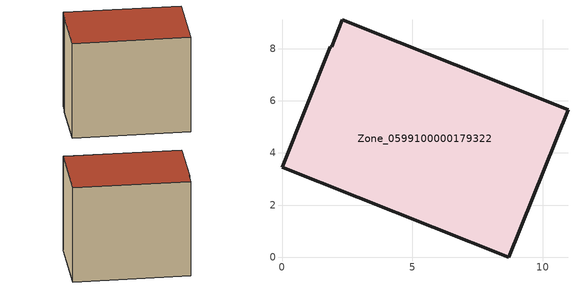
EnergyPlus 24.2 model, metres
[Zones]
Zone_0599100000179322
 floor ground (C_G): 1.91,8.06 2.31,9.1 10.97,5.66 8.7,0 0,3.45 1.85,8.06 z0.46
 wall outside (C_F): 8.7,0 10.97,5.66 2.31,9.1 1.91,8.06 1.85,8.06 0,3.45 8.7,0 z0.46:8.54
 roof outside (C_R): 2.31,9.1 1.91,8.06 1.85,8.06 0,3.45 8.7,0 10.97,5.66 z8.54
[BUILDING]
Pand.0599100000179322: North Axis=0; Terrain=City; Loads Convergence Tolerance Value=0.04; Temperature Convergence Tolerance Value=0.4; Solar Distribution=FullExterior; Maximum Number of Warmup Days=25; Minimum Number of Warmup Days=1
[Site:Location]
Rotterdam.The.Hague.AP_ZH_NLD Design_Conditions: Latitude=51.96; Longitude=4.45; Time Zone=1; Elevation=-4.5
[SITE:GROUNDTEMPERATURE:BUILDINGSURFACE]
18, 18, 18, 18, 18, 18, 18, 18, 18, 18, 18, 18
[MATERIAL] Thermal Absorptance=0.9; Solar Absorptance=0.7; Visible Absorptance=0.7
Name | Roughness | Thickness | Conductivity | Density | Specific Heat
G.TI.1965-1974 | MediumSmooth | 0.15 | 0.882353 | 540 | 1210
F.TI.1965-1974 | Rough | 0.3 | 0.697674 | 1920 | 840
R.TI.1965-1974 | MediumRough | 0.2 | 0.232558 | 1500 | 1000
[CONSTRUCTION]
C_G: G.TI.1965-1974
C_F: F.TI.1965-1974
C_R: R.TI.1965-1974
[ZONE]
Zone_0599100000179322: Type=1; Multiplier=1; Ceiling Height=Autocalculate; Volume=Autocalculate; Floor Area=autocalculate; Part of Total Floor Area=Yes
[ZONEINFILTRATION:DESIGNFLOWRATE]
Infil_Zone_0599100000179322: Zone or ZoneList or Space or SpaceList=Zone_0599100000179322; Schedule=AlwaysOn; Design Flow Rate Calculation Method=Flow/Area; Flow Rate per Floor Area=0.003; Constant Term Coefficient=1; Temperature Term Coefficient=0; Velocity Term Coefficient=0; Velocity Squared Term Coefficient=0
[HVACTEMPLATE:ZONE:IDEALLOADSAIRSYSTEM]
Zone_0599100000179322: Maximum Heating Supply Air Temperature=50; Minimum Cooling Supply Air Temperature=13; Maximum Heating Supply Air Humidity Ratio=0.0156; Minimum Cooling Supply Air Humidity Ratio=0.0077; Heating Limit=NoLimit; Cooling Limit=NoLimit; Dehumidification Control Type=ConstantSensibleHeatRatio; Cooling Sensible Heat Ratio=0.7; Dehumidification Setpoint=60; Humidification Control Type=None; Humidification Setpoint=30; Outdoor Air Method=None; Outdoor Air Flow Rate per Person=0.00944; Outdoor Air Flow Rate per Zone Floor Area=0; Outdoor Air Flow Rate per Zone=0; Demand Controlled Ventilation Type=None; Outdoor Air Economizer Type=NoEconomizer; Heat Recovery Type=None; Sensible Heat Recovery Effectiveness=0.7; Latent Heat Recovery Effectiveness=0.65
[ZONECONTROL:THERMOSTAT]
ThermostatControl_Zone_0599100000179322: Zone or ZoneList=Zone_0599100000179322; Control Type Schedule=DualSetpointControlType; Control 1=Thermostat_Zone_0599100000179322; Temperature Difference Between Cutout And Setpoint=0
[THERMOSTATSETPOINT:DUALSETPOINT]
Thermostat_Zone_0599100000179322: Heating Setpoint Temperature Schedule=HeatingSetpoint_Zone_0599100000179322; Cooling Setpoint Temperature Schedule=CoolingSetpoint_Zone_0599100000179322
[SCHEDULE:COMPACT]
HeatingSetpoint_Zone_0599100000179322: Through: 12/31, For: AllDays, Until: 24:00, 21
CoolingSetpoint_Zone_0599100000179322: Through: 12/31, For: AllDays, Until: 24:00, 24
DualSetpointControlType: Through: 12/31, For: AllDays, Until: 24:00, 4
AlwaysOn: Through: 12/31, For: AllDays, Until: 24:00, 1
